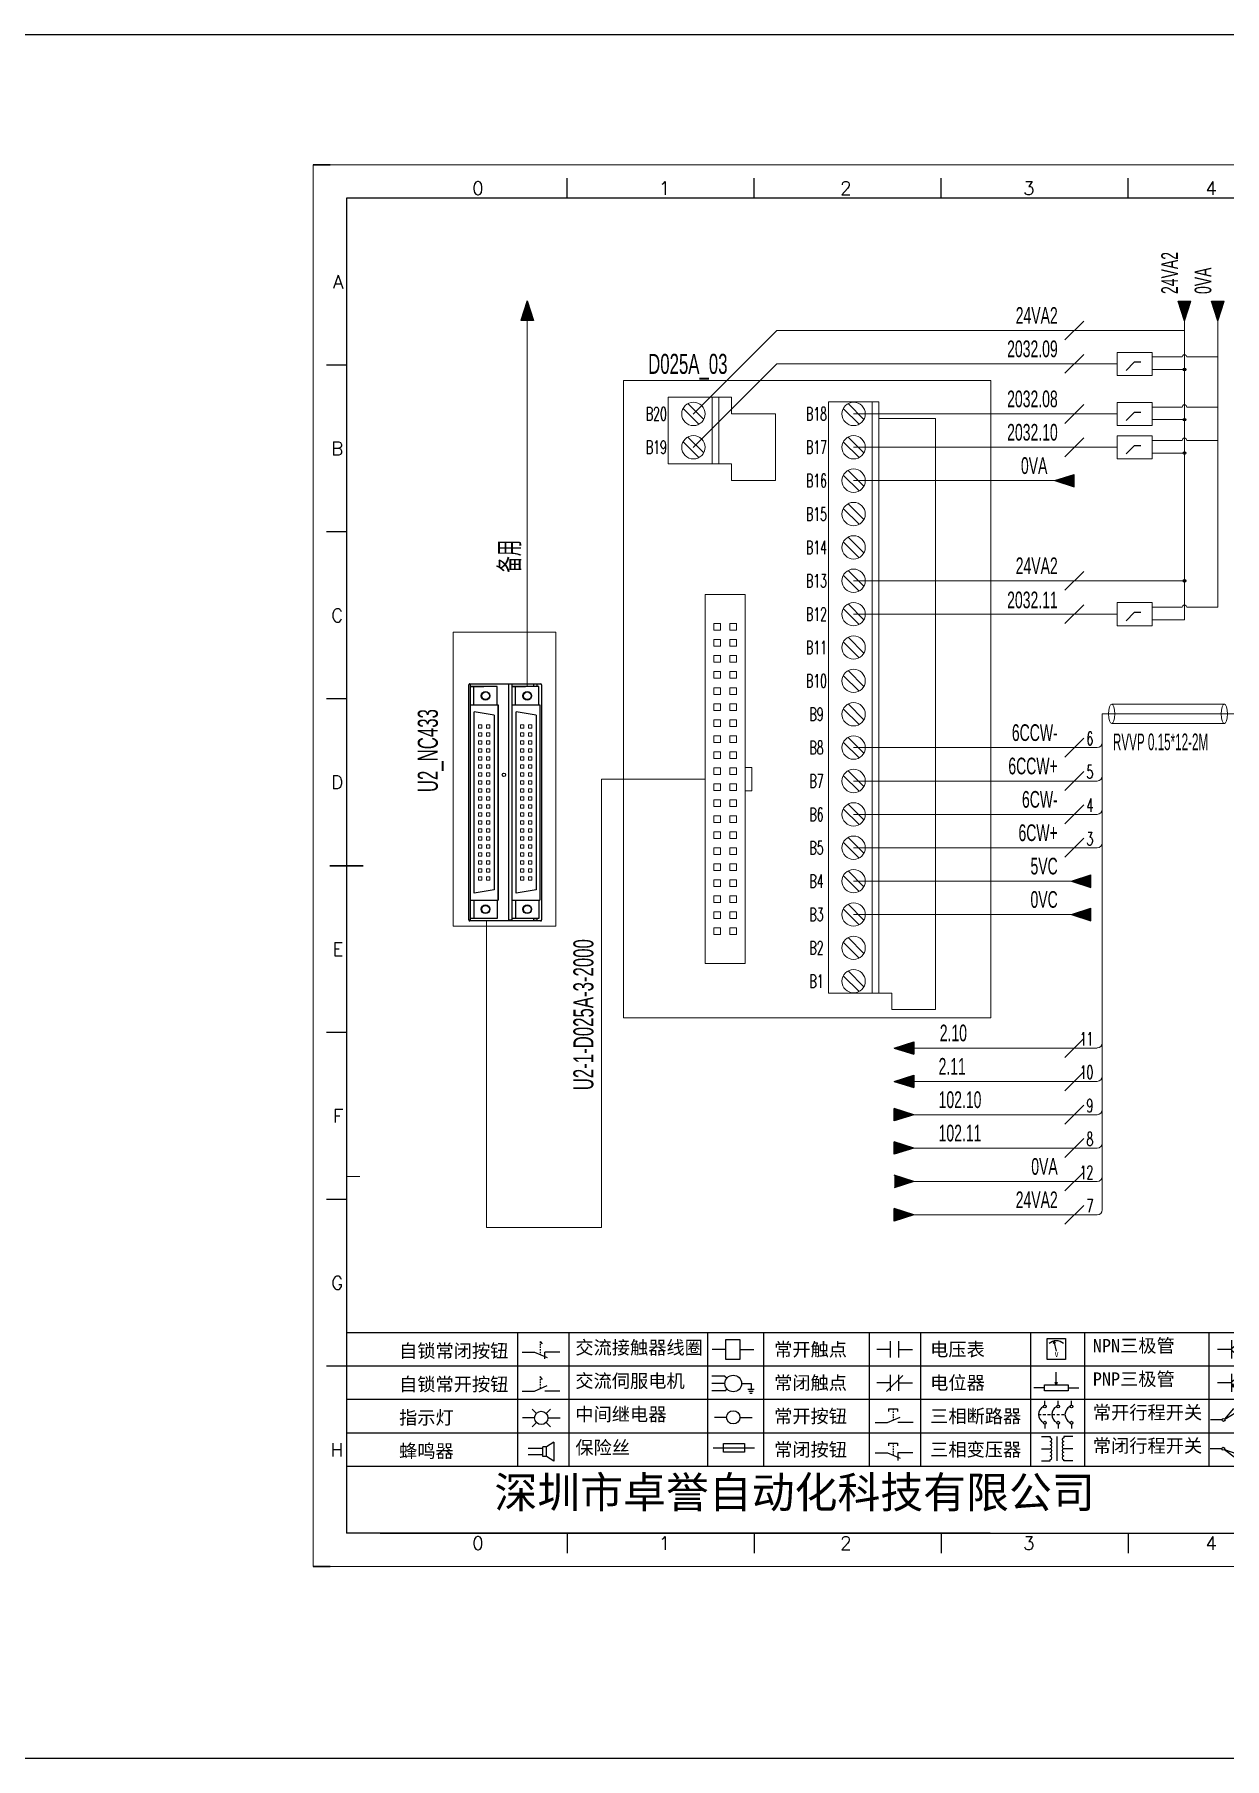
# Model space of a CAD drawing. Header units: millimetres. Extents: x 336 to 12810, y -1577 to 4105.
# Drawn here: x 8316.7 to 8494.9, y -364.3 to -106 of the extents above; entities that cross this region are included whole.
import ezdxf
from ezdxf.enums import TextEntityAlignment as Align

# ---------------------------------------------------------------- set-up
doc = ezdxf.new("R2010")
doc.units = ezdxf.units.MM
doc.linetypes.add('ACAD_ISO02W100', pattern=[15, 12, -3])
for name, color, linetype in [('AE_BOR', 1, 'Continuous'), ('SYMS', 7, 'Continuous'), ('Z_OM_GAIKEI', 7, 'Continuous')]:
    doc.layers.add(name, color=color, linetype=linetype)
doc.layers.add('Dimension', color=3, linetype='Continuous', lineweight=13)
doc.styles.get("Standard").update_dxf_attribs({"font": ''})
doc.styles.add('WD', font='romans.shx', dxfattribs={"width": 0.8, "bigfont": 'gbcbig.shx'})
doc.styles.add('样式 8', font='arial.ttf', dxfattribs={"width": 0.6, "height": 2.5})
doc.styles.add('汉字', font='')
doc.styles.get('Standard').set_extended_font_data('SimSun')
doc.styles.get('汉字').set_extended_font_data('新宋体')

# ---------------------------------------------------------------- blocks, each defined once
blk = doc.blocks.new('*U6')
at = {"linetype": 'ByBlock'}
for p, q in [((-1911.92, -782.07), (-1910.06, -782.07)), ((-1910.06, -782.07), (-1908.18, -782.88)), ((-1909.23, -780.45), (-1909.23, -780.67)), ((-1909.23, -780.45), (-1908.92, -780.84)), ((-1909.23, -780.84), (-1909.23, -781.05)), ((-1909.23, -781.23), (-1909.23, -781.44)), ((-1909.23, -781.61), (-1909.23, -781.83)), ((-1909.23, -782), (-1909.23, -782.21)), ((-1909.23, -782.38), (-1909.23, -782.43)), ((-1908.52, -783.07), (-1908.52, -782.07)), ((-1906.25, -782.07), (-1908.52, -782.07))]:
    blk.add_line(p, q, dxfattribs=at)
blk = doc.blocks.new('*U8')
at = {"linetype": 'ByBlock'}
for p, q in [((-1911.92, -792.89), (-1910.06, -792.89)), ((-1910.06, -792.89), (-1908.18, -792.08)), ((-1908.88, -791.17), (-1909.23, -790.71)), ((-1909.23, -790.71), (-1909.23, -790.92)), ((-1909.23, -791.09), (-1909.23, -791.31)), ((-1909.23, -791.48), (-1909.23, -791.69)), ((-1909.23, -791.86), (-1909.23, -792.08)), ((-1909.23, -792.25), (-1909.23, -792.47)), ((-1906.25, -792.89), (-1908.52, -792.89))]:
    blk.add_line(p, q, dxfattribs=at)
blk = doc.blocks.new('蜂鸣器')
at = {"linetype": 'ByBlock'}
for p, q in [((-1907.17, -795.53), (-1908.25, -796.26)), ((-1907.17, -795.53), (-1907.17, -798.41)), ((-1908.8, -796.48), (-1911.01, -796.48)), ((-1908.8, -797.46), (-1911.01, -797.46)), ((-1908.25, -796.26), (-1908.8, -796.26)), ((-1908.8, -797.68), (-1908.8, -796.26)), ((-1908.25, -797.68), (-1908.8, -797.68)), ((-1908.25, -797.68), (-1908.25, -796.26)), ((-1907.17, -798.41), (-1908.25, -797.68))]:
    blk.add_line(p, q, dxfattribs=at)
blk = doc.blocks.new('指示灯')
at = {"linetype": 'ByBlock'}
for p, q in [((-1854.25, -776.92), (-1856.06, -776.92)), ((-1854.62, -775.59), (-1853.97, -776.23)), ((-1851.9, -775.59), (-1852.54, -776.23)), ((-1852.26, -776.92), (-1850.45, -776.92)), ((-1854.62, -778.25), (-1853.97, -777.61)), ((-1851.9, -778.25), (-1852.54, -777.61))]:
    blk.add_line(p, q, dxfattribs=at)
blk.add_circle((-1853.26, -776.92), 0.992, dxfattribs=at)
blk = doc.blocks.new('交流接触器线圈')
at = {"linetype": 'ByBlock'}
for p, q in [((-1880.82, -781.77), (-1882.87, -781.77)), ((-1878.72, -781.77), (-1876.67, -781.77))]:
    blk.add_line(p, q, dxfattribs=at)
blk.add_lwpolyline([(-1880.82, -780.28), (-1878.72, -780.28), (-1878.72, -783.26), (-1880.82, -783.26)], close=True, dxfattribs=at)
blk = doc.blocks.new('交流伺服电机')
at = {"linetype": 'ByBlock'}
for p, q in [((-1880.97, -785.75), (-1882.94, -785.75)), ((-1880.97, -786.85), (-1882.94, -786.85)), ((-1880.97, -785.75), (-1880.65, -786.03)), ((-1880.97, -787.94), (-1880.65, -787.67)), ((-1878.49, -786.85), (-1877.07, -786.85)), ((-1877.54, -787.72), (-1876.59, -787.72)), ((-1877.07, -786.85), (-1877.07, -787.72)), ((-1880.97, -787.94), (-1882.94, -787.94)), ((-1877.38, -788.01), (-1876.75, -788.01)), ((-1877.23, -788.29), (-1876.9, -788.29))]:
    blk.add_line(p, q, dxfattribs=at)
blk.add_circle((-1879.73, -786.85), 1.24, dxfattribs=at)
blk = doc.blocks.new('中间继电器')
at = {"linetype": 'ByBlock'}
for p, q in [((-1880.72, -791.92), (-1882.54, -791.92)), ((-1878.74, -791.92), (-1876.92, -791.92))]:
    blk.add_line(p, q, dxfattribs=at)
blk.add_circle((-1879.73, -791.92), 0.992, dxfattribs=at)
blk = doc.blocks.new('保险丝')
at = {"linetype": 'ByBlock'}
blk.add_line((-1882.72, -796.49), (-1876.55, -796.49), dxfattribs=at)
blk.add_lwpolyline([(-1881.2, -795.86), (-1878.06, -795.86), (-1878.06, -797.12), (-1881.2, -797.12)], close=True, dxfattribs=at)
blk = doc.blocks.new('常开按钮')
at = {"linetype": 'ByBlock'}
for p, q in [((-1911.92, -787.73), (-1910.06, -787.73)), ((-1910.06, -787.73), (-1908.18, -786.93)), ((-1909.9, -785.68), (-1908.56, -785.68)), ((-1909.9, -785.68), (-1909.9, -786.07)), ((-1909.23, -785.68), (-1909.23, -785.89)), ((-1909.23, -786.06), (-1909.23, -786.28)), ((-1909.23, -786.45), (-1909.23, -786.67)), ((-1909.23, -786.84), (-1909.23, -787.05)), ((-1909.23, -787.22), (-1909.23, -787.38)), ((-1908.56, -785.68), (-1908.56, -786.07)), ((-1906.25, -787.73), (-1908.52, -787.73))]:
    blk.add_line(p, q, dxfattribs=at)
blk = doc.blocks.new('常开触点')
at = {"linetype": 'ByBlock'}
for p, q in [((-1853.82, -781.77), (-1855.88, -781.77)), ((-1853.82, -782.99), (-1853.82, -780.56)), ((-1852.6, -782.99), (-1852.6, -780.56)), ((-1852.6, -781.77), (-1850.55, -781.77))]:
    blk.add_line(p, q, dxfattribs=at)
blk = doc.blocks.new('常闭触点')
at = {"linetype": 'ByBlock'}
for p, q in [((-1853.82, -786.77), (-1855.88, -786.77)), ((-1852.01, -785.66), (-1854.43, -788.1)), ((-1853.82, -787.99), (-1853.82, -785.56)), ((-1852.6, -787.99), (-1852.6, -785.56)), ((-1852.6, -786.77), (-1850.55, -786.77))]:
    blk.add_line(p, q, dxfattribs=at)
blk = doc.blocks.new('常闭按钮')
at = {"linetype": 'ByBlock'}
for p, q in [((-1856.13, -792.28), (-1854.28, -792.28)), ((-1854.28, -792.28), (-1852.4, -793.09)), ((-1854.11, -790.83), (-1852.77, -790.83)), ((-1854.11, -790.83), (-1854.11, -791.22)), ((-1853.44, -790.83), (-1853.44, -791.04)), ((-1853.44, -791.21), (-1853.44, -791.43)), ((-1853.44, -791.6), (-1853.44, -791.82)), ((-1853.44, -791.99), (-1853.44, -792.2)), ((-1853.44, -792.37), (-1853.44, -792.53)), ((-1852.77, -790.83), (-1852.77, -791.22)), ((-1850.47, -792.28), (-1852.73, -792.28)), ((-1852.73, -792.28), (-1852.73, -793.43))]:
    blk.add_line(p, q, dxfattribs=at)
blk = doc.blocks.new('电压表')
at = {"linetype": 'ByBlock'}
for p, q in [((-1814.84, -780.75), (-1814.91, -781.13)), ((-1814.6, -781.05), (-1814.91, -781.13)), ((-1814.84, -780.75), (-1814.46, -782.26)), ((-1814.84, -780.75), (-1814.6, -781.05))]:
    blk.add_line(p, q, dxfattribs=at)
blk.add_lwpolyline([(-1815.84, -780.34), (-1813.07, -780.34), (-1813.07, -783.49), (-1815.84, -783.49)], close=True, dxfattribs=at)
blk.add_arc((-1814.46, -782.26), 1.56, 46.8313, 133.1687, dxfattribs=at)
at = {"linetype": 'ByBlock', "insert": (-1814.7, -782.39), "char_height": 0.75, "width": 0.6768, "attachment_point": 1}
blk.add_mtext('V', dxfattribs=at)
blk = doc.blocks.new('电位器')
at = {"linetype": 'ByBlock'}
for p, q in [((-1816.21, -787.75), (-1817.79, -787.75)), ((-1814.45, -787.3), (-1814.62, -786.96)), ((-1814.62, -786.96), (-1814.27, -786.96)), ((-1814.45, -787.3), (-1814.45, -785.39)), ((-1814.45, -787.3), (-1814.27, -786.96)), ((-1812.68, -787.75), (-1811.1, -787.75))]:
    blk.add_line(p, q, dxfattribs=at)
blk.add_lwpolyline([(-1816.21, -787.3), (-1812.68, -787.3), (-1812.68, -788.2), (-1816.21, -788.2)], close=True, dxfattribs=at)
blk = doc.blocks.new('三相断路器')
at = {"linetype": 'ByBlock'}
for p, q in [((-1816.17, -790.33), (-1816.17, -789.7)), ((-1814.17, -790.33), (-1814.17, -789.7)), ((-1812.18, -790.33), (-1812.18, -789.7)), ((-1817.14, -791.74), (-1816.72, -791.74)), ((-1816.45, -791.74), (-1816.03, -791.74)), ((-1815.76, -791.74), (-1815.34, -791.74)), ((-1815.07, -791.74), (-1814.65, -791.74)), ((-1814.38, -791.74), (-1813.96, -791.74)), ((-1813.69, -791.74), (-1813.27, -791.74)), ((-1816.17, -793.19), (-1816.17, -793.83)), ((-1814.17, -793.19), (-1814.17, -793.83)), ((-1812.18, -793.19), (-1812.18, -793.83))]:
    blk.add_line(p, q, dxfattribs=at)
for centre in [(-1816.17, -790.55), (-1814.17, -790.55), (-1812.18, -790.55), (-1816.17, -792.98), (-1814.17, -792.98), (-1812.18, -792.98)]:
    blk.add_circle(centre, 0.219, dxfattribs=at)
for centre in [(-1815.81, -791.74), (-1813.82, -791.74), (-1811.83, -791.74)]:
    blk.add_arc(centre, 1.32, 115.5791, 244.4209, dxfattribs=at)
blk = doc.blocks.new('三相变压器')
at = {"linetype": 'ByBlock'}
for p, q in [((-1816.69, -795.03), (-1815.37, -795.03)), ((-1815.37, -795.03), (-1815.37, -795.24)), ((-1814.34, -798.7), (-1814.34, -795.04)), ((-1812, -795.03), (-1813.32, -795.03)), ((-1813.32, -795.03), (-1813.32, -795.24)), ((-1816.69, -796.87), (-1815.37, -796.87)), ((-1812, -796.87), (-1813.32, -796.87)), ((-1816.69, -798.71), (-1815.37, -798.71)), ((-1815.37, -798.71), (-1815.37, -798.5)), ((-1813.32, -798.71), (-1813.32, -798.5)), ((-1812, -798.71), (-1813.32, -798.71))]:
    blk.add_line(p, q, dxfattribs=at)
for centre, start, end in [((-1815.37, -795.51), 270, 90), ((-1813.32, -795.51), 90, 270), ((-1815.37, -796.06), 270, 90), ((-1815.37, -796.6), 270, 90), ((-1815.37, -797.14), 270, 90), ((-1815.37, -797.68), 270, 90), ((-1815.37, -798.23), 270, 90), ((-1813.32, -796.06), 90, 270), ((-1813.32, -796.6), 90, 270), ((-1813.32, -797.14), 90, 270), ((-1813.32, -797.68), 90, 270), ((-1813.32, -798.23), 90, 270)]:
    blk.add_arc(centre, 0.271, start, end, dxfattribs=at)
blk = doc.blocks.new('NPN三极管')
at = {"linetype": 'ByBlock'}
for p, q in [((-1784.15, -780.66), (-1784.15, -779.98)), ((-1785.73, -781.97), (-1787.81, -781.97)), ((-1785.73, -780.61), (-1785.73, -783.32)), ((-1785.73, -781.82), (-1784.15, -780.66)), ((-1785.73, -782.11), (-1784.15, -783.27)), ((-1784.41, -782.73), (-1784.74, -783.18)), ((-1784.15, -783.27), (-1784.74, -783.18)), ((-1784.15, -783.27), (-1784.41, -782.73)), ((-1784.15, -783.27), (-1784.15, -783.96))]:
    blk.add_line(p, q, dxfattribs=at)
blk = doc.blocks.new('PNP三极管')
at = {"linetype": 'ByBlock'}
for p, q in [((-1783.32, -785.43), (-1783.32, -784.75)), ((-1784.9, -786.74), (-1786.98, -786.74)), ((-1784.9, -785.38), (-1784.9, -788.09)), ((-1784.9, -786.59), (-1783.32, -785.43)), ((-1784.9, -786.88), (-1783.32, -788.04)), ((-1784.9, -786.88), (-1784.31, -786.97)), ((-1784.9, -786.88), (-1784.64, -787.42)), ((-1784.31, -786.97), (-1784.64, -787.42)), ((-1783.32, -788.04), (-1783.32, -788.73))]:
    blk.add_line(p, q, dxfattribs=at)
blk = doc.blocks.new('常开行程开关')
at = {"linetype": 'ByBlock'}
for p, q in [((-1786.29, -792.3), (-1788.01, -792.3)), ((-1785.89, -792.17), (-1784.52, -790.62)), ((-1785.89, -792.17), (-1783.43, -790.72)), ((-1784.52, -790.62), (-1784.19, -791.17)), ((-1781.48, -792.3), (-1783.21, -792.3))]:
    blk.add_line(p, q, dxfattribs=at)
for centre in [(-1786.07, -792.3), (-1783.42, -792.3)]:
    blk.add_circle(centre, 0.219, dxfattribs=at)
blk = doc.blocks.new('常闭行程开关')
at = {"linetype": 'ByBlock'}
for p, q in [((-1786.34, -796.62), (-1788.07, -796.62)), ((-1785.93, -796.72), (-1783.25, -797.7)), ((-1785.93, -796.72), (-1784.3, -798)), ((-1784.3, -798), (-1784.08, -797.4)), ((-1783.48, -796.84), (-1783.48, -797.85)), ((-1781.54, -796.62), (-1783.26, -796.62))]:
    blk.add_line(p, q, dxfattribs=at)
for centre in [(-1786.12, -796.62), (-1783.48, -796.62)]:
    blk.add_circle(centre, 0.219, dxfattribs=at)
blk = doc.blocks.new('电控横A4')
for p, q in [((292, -5), (5, -5)), ((5, -5), (5, -205)), ((10.03, -205), (289.53, -205)), ((130.8, -205), (190.75, -205))]:
    blk.add_line(p, q)
at = {"lineweight": 9, "ltscale": 0.1}
for p, q in [((5, -151.57), (7, -151.57)), ((101.34, -205), (130.8, -205)), ((129.44, -205), (129.44, -205)), ((129.44, -205), (129.44, -205)), ((129.44, -205), (129.44, -205)), ((129.44, -205), (129.44, -205))]:
    blk.add_line(p, q, dxfattribs=at)
at = {"linetype": 'ByBlock'}
for p, q in [((292, -175), (5, -175)), ((292, -180), (5, -180)), ((292, -185), (5, -185)), ((292, -190), (5, -190)), ((292, -195), (5, -195))]:
    blk.add_line(p, q, dxfattribs=at)
at = {"color": 0, "lineweight": -2}
for p, q in [((30.58, -175), (30.58, -195)), ((38.26, -175), (38.26, -195)), ((59.05, -175), (59.05, -195)), ((67.4, -175), (67.4, -195)), ((83.26, -175), (83.26, -195)), ((90.91, -175), (90.91, -195)), ((107.4, -175), (107.4, -195)), ((115.5, -175), (115.5, -195)), ((134.12, -175), (134.12, -195))]:
    blk.add_line(p, q, dxfattribs=at)
at = {"color": 0, "ltscale": 2}
blk.add_line((101.34, -205), (5, -205), dxfattribs=at)
at = {"layer": 'AE_BOR', "lineweight": 30}
for p, q in [((2.53, 0), (0, 0)), ((0, -210), (2.53, -210))]:
    blk.add_line(p, q, dxfattribs=at)
at = {"layer": 'AE_BOR', "color": 1, "lineweight": 15}
for p, q in [((0, 0), (297, 0)), ((0, -210), (0, 0)), ((297, -210), (0, -210))]:
    blk.add_line(p, q, dxfattribs=at)
at = {"layer": 'AE_BOR'}
for p, q in [((38.03, -5), (38.03, -2)), ((66.03, -5), (66.03, -2)), ((94.03, -5), (94.03, -2)), ((122.03, -5), (122.03, -2)), ((5, -30), (2, -30)), ((5, -55), (2, -55)), ((5, -80), (2, -80)), ((5, -130), (2, -130)), ((5, -155), (2, -155)), ((5, -180), (2, -180)), ((38.03, -205), (38.03, -208)), ((66.03, -205), (66.03, -208)), ((94.03, -205), (94.03, -208)), ((122.03, -205), (122.03, -208))]:
    blk.add_line(p, q, dxfattribs=at)
at = {"layer": 'AE_BOR', "color": 2, "lineweight": 30}
blk.add_line((2.5, -105), (7.5, -105), dxfattribs=at)
at = {"linetype": 'ByBlock'}
for name, p in [('NPN三极管', (1923.2, 604.5)), ('*U6', (1943.19, 604.18)), ('交流接触器线圈', (1942.62, 604.27)), ('常开触点', (1940.27, 604.3)), ('电压表', (1925.71, 604.52)), ('PNP三极管', (1922.37, 604.27)), ('*U8', (1943.19, 609.18)), ('交流伺服电机', (1942.62, 604.27)), ('常闭触点', (1940.27, 604.3)), ('电位器', (1925.71, 604.52)), ('三相断路器', (1925.71, 604.52)), ('指示灯', (1887.41, 589.18)), ('中间继电器', (1942.62, 604.27)), ('常开按钮', (1996.06, 599.3)), ('常开行程开关', (1922.37, 604.27)), ('三相变压器', (1925.71, 604.52)), ('蜂鸣器', (1943.19, 604.18)), ('保险丝', (1942.62, 604.27)), ('常闭按钮', (1940.27, 599.3)), ('常闭行程开关', (1922.37, 604.27))]:
    blk.add_blockref(name, p, dxfattribs=at)
at = {"char_height": 2, "attachment_point": 1, "style": '汉字'}
for s, insert in [('{\\fKaiTi_GB2312|b0|i0|c134|p49;NPN三极管}', (116.73, -175.91)), ('{\\fKaiTi_GB2312|b0|i0|c134|p49;自锁常闭按钮}', (12.86, -176.69)), ('{\\fKaiTi_GB2312|b0|i0|c134|p49;交流接触器线圈}', (39.25, -176.19)), ('{\\fKaiTi_GB2312|b0|i0|c134|p49;常开触点}', (69.01, -176.48)), ('{\\fKaiTi_GB2312|b0|i0|c134|p49;电压表}', (92.37, -176.47)), ('{\\fKaiTi_GB2312|b0|i0|c134|p49;PNP三极管}', (116.73, -180.91)), ('{\\fKaiTi_GB2312|b0|i0|c134|p49;自锁常开按钮}', (12.86, -181.69)), ('{\\fKaiTi_GB2312|b0|i0|c134|p49;交流伺服电机}', (39.25, -181.19)), ('{\\fKaiTi_GB2312|b0|i0|c134|p49;常闭触点}', (69.01, -181.48)), ('{\\fKaiTi_GB2312|b0|i0|c134|p49;电位器}', (92.37, -181.47)), ('{\\fKaiTi_GB2312|b0|i0|c134|p49;中间继电器}', (39.25, -186.19)), ('{\\fKaiTi_GB2312|b0|i0|c134|p49;常开行程开关}', (116.73, -185.91)), ('{\\fKaiTi_GB2312|b0|i0|c134|p49;指示灯}', (12.86, -186.69)), ('{\\fKaiTi_GB2312|b0|i0|c134|p49;常开按钮}', (69.01, -186.48)), ('{\\fKaiTi_GB2312|b0|i0|c134|p49;三相断路器}', (92.37, -186.47)), ('{\\fKaiTi_GB2312|b0|i0|c134|p49;保险丝}', (39.25, -191.19)), ('{\\fKaiTi_GB2312|b0|i0|c134|p49;常闭行程开关}', (116.73, -190.91)), ('{\\fKaiTi_GB2312|b0|i0|c134|p49;蜂鸣器}', (12.86, -191.69)), ('{\\fKaiTi_GB2312|b0|i0|c134|p49;常闭按钮}', (69.01, -191.48)), ('{\\fKaiTi_GB2312|b0|i0|c134|p49;三相变压器}', (92.37, -191.47))]:
    blk.add_mtext(s, dxfattribs=dict(at, insert=insert))
at = {"color": 0, "lineweight": -2, "insert": (27.14, -196.53), "char_height": 4.7064, "width": 96.1138, "attachment_point": 1}
blk.add_mtext('深圳市卓誉自动化科技有限公司', dxfattribs=at)
at = {"layer": 'AE_BOR', "style": 'WD'}
for s, p in [('0', (24.67, -4.5)), ('1', (52.6, -4.5)), ('2', (79.75, -4.5)), ('3', (107.15, -4.5)), ('4', (134.45, -4.5)), ('0', (24.67, -207.5)), ('1', (52.6, -207.5)), ('2', (79.75, -207.5)), ('3', (107.15, -207.5)), ('4', (134.45, -207.5))]:
    blk.add_text(s, height=2, dxfattribs=at).set_placement(p, align=Align.CENTER)
for s, p in [('A', (4.5, -17.5)), ('B', (4.5, -42.5)), ('C', (4.5, -67.5)), ('D', (4.5, -92.5)), ('E', (4.5, -117.5)), ('F', (4.5, -142.5)), ('G', (4.5, -167.5)), ('H', (4.5, -192.5))]:
    blk.add_text(s, height=2, dxfattribs=at).set_placement(p, align=Align.MIDDLE_RIGHT)
blk = doc.blocks.new('WDDOT')
blk.add_hatch(color=256).paths.add_polyline_path([(0.5, 0, 1), (-0.5, 0, 1)])
blk.add_circle((0, 0), 0.5)

msp = doc.modelspace()

# ---------------------------------------------------------------- hatches: boundary and pattern name
for points in [[(8389.517, -148.794), (8390.452, -145.876), (8391.387, -148.794)], [(8487.934, -145.917), (8488.869, -148.836), (8489.804, -145.917)], [(8492.934, -145.917), (8493.869, -148.836), (8494.804, -145.917)], [(8489.066, -156.164, 1), (8488.672, -156.164, 1)], [(8489.066, -163.664, 1), (8488.672, -163.664, 1)], [(8489.066, -168.664, 1), (8488.672, -168.664, 1)], [(8469.432, -172.804), (8472.351, -173.739), (8472.351, -171.869)], [(8489.066, -187.804, 1), (8488.672, -187.804, 1)], [(8471.932, -232.804), (8474.851, -233.739), (8474.851, -231.869)], [(8471.932, -237.804), (8474.851, -238.739), (8474.851, -236.869)], [(8445.401, -257.808), (8448.319, -258.743), (8448.319, -256.873)], [(8445.401, -262.804), (8448.319, -263.739), (8448.319, -261.869)], [(8445.401, -266.865), (8448.319, -267.8), (8445.401, -268.735)], [(8445.401, -273.735), (8445.401, -271.865), (8448.319, -272.8)], [(8448.319, -277.8), (8445.401, -278.735), (8445.401, -276.865)], [(8445.401, -283.735), (8445.401, -281.865), (8448.319, -282.8)]]:
    msp.add_hatch(color=256).paths.add_polyline_path(points)

# ---------------------------------------------------------------- linework, layer by layer
for p, q in [((8390.452, -145.876), (8389.517, -148.794)), ((8390.452, -145.876), (8391.387, -148.794)), ((8488.869, -148.836), (8487.934, -145.917)), ((8487.934, -145.917), (8489.804, -145.917)), ((8488.869, -148.836), (8489.804, -145.917)), ((8493.869, -148.836), (8492.934, -145.917)), ((8492.934, -145.917), (8494.804, -145.917)), ((8493.869, -148.836), (8494.804, -145.917)), ((8391.387, -148.794), (8389.517, -148.794)), ((8469.432, -172.804), (8472.351, -171.869)), ((8469.432, -172.804), (8472.351, -173.739)), ((8472.351, -173.739), (8472.351, -171.869)), ((8471.932, -232.804), (8474.851, -231.869)), ((8474.851, -233.739), (8474.851, -231.869)), ((8471.932, -232.804), (8474.851, -233.739)), ((8471.932, -237.804), (8474.851, -236.869)), ((8474.851, -238.739), (8474.851, -236.869)), ((8471.932, -237.804), (8474.851, -238.739)), ((8445.401, -257.808), (8448.319, -256.873)), ((8445.401, -257.808), (8448.319, -258.743)), ((8448.319, -256.873), (8448.319, -258.743)), ((8445.401, -262.804), (8448.319, -261.869)), ((8445.401, -262.804), (8448.319, -263.739)), ((8448.319, -261.869), (8448.319, -263.739)), ((8445.401, -268.735), (8445.401, -266.865)), ((8448.319, -267.8), (8445.401, -266.865)), ((8448.319, -267.8), (8445.401, -268.735)), ((8445.401, -273.735), (8445.401, -271.865)), ((8448.319, -272.8), (8445.401, -271.865)), ((8448.319, -272.8), (8445.401, -273.735)), ((8448.319, -277.8), (8445.401, -276.865)), ((8448.319, -277.8), (8445.401, -278.735)), ((8445.401, -283.735), (8445.401, -281.865)), ((8448.319, -282.8), (8445.401, -281.865)), ((8448.319, -282.8), (8445.401, -283.735))]:
    msp.add_line(p, q)
at = {"color": 3, "lineweight": 0}
for p, q in [((8390.452, -203.66), (8390.452, -148.794)), ((8439.325, -192.808), (8478.786, -192.808)), ((8533.935, -207.745), (8476.565, -207.745)), ((8439.325, -212.804), (8475.815, -212.804)), ((8401.564, -217.521), (8401.564, -284.701)), ((8417.077, -217.521), (8401.564, -217.521)), ((8439.325, -217.804), (8475.815, -217.804)), ((8439.325, -222.804), (8475.815, -222.804)), ((8439.325, -227.804), (8475.815, -227.804)), ((8384.353, -284.701), (8384.353, -238.779)), ((8384.363, -284.701), (8401.564, -284.701))]:
    msp.add_line(p, q, dxfattribs=at)
at = {"lineweight": 0}
for p, q in [((8488.869, -193.668), (8488.869, -148.836)), ((8493.869, -191.774), (8493.869, -148.836)), ((8415.305, -162.841), (8427.842, -150.304)), ((8427.842, -150.304), (8488.869, -150.304)), ((8484.043, -154.27), (8488.524, -154.27)), ((8489.196, -154.27), (8493.869, -154.27)), ((8415.305, -167.841), (8427.842, -155.304)), ((8427.842, -155.304), (8478.786, -155.304)), ((8484.043, -156.164), (8488.869, -156.164)), ((8411.56, -170.304), (8411.56, -160.304)), ((8421.055, -160.304), (8411.56, -160.304)), ((8418.124, -170.304), (8418.124, -160.304)), ((8419.124, -170.304), (8419.124, -160.304)), ((8421.055, -162.804), (8421.055, -160.304)), ((8435.543, -249.591), (8435.543, -161.017)), ((8443.107, -161.017), (8435.543, -161.017)), ((8442.107, -249.591), (8442.107, -161.017)), ((8443.107, -249.591), (8443.107, -161.017)), ((8484.043, -161.77), (8488.524, -161.77)), ((8489.196, -161.77), (8493.869, -161.77)), ((8427.619, -162.804), (8421.055, -162.804)), ((8427.619, -162.804), (8427.619, -172.804)), ((8439.325, -162.804), (8478.786, -162.804)), ((8451.601, -163.471), (8443.107, -163.471)), ((8451.601, -163.471), (8451.601, -252.045)), ((8484.043, -163.664), (8488.869, -163.664)), ((8439.325, -167.804), (8478.786, -167.804)), ((8484.043, -166.77), (8488.524, -166.77)), ((8489.196, -166.77), (8493.869, -166.77)), ((8421.055, -170.304), (8411.56, -170.304)), ((8421.055, -172.804), (8421.055, -170.304)), ((8484.043, -168.664), (8488.869, -168.664)), ((8427.619, -172.804), (8421.055, -172.804)), ((8439.325, -172.804), (8469.432, -172.804)), ((8439.325, -187.804), (8488.869, -187.804)), ((8484.043, -191.774), (8488.524, -191.774)), ((8484.043, -193.668), (8488.869, -193.668)), ((8489.196, -191.774), (8493.869, -191.774)), ((8477.994, -206.281), (8494.837, -206.279)), ((8476.565, -207.745), (8476.565, -282.05)), ((8477.973, -209.21), (8494.837, -209.21)), ((8439.325, -232.804), (8471.932, -232.804)), ((8439.325, -237.804), (8471.932, -237.804)), ((8445.037, -249.591), (8435.543, -249.591)), ((8445.037, -252.045), (8445.037, -249.591)), ((8451.601, -252.045), (8445.037, -252.045)), ((8448.319, -257.808), (8475.815, -257.808)), ((8448.319, -262.804), (8475.815, -262.804)), ((8448.319, -267.8), (8475.815, -267.8)), ((8448.319, -272.8), (8475.815, -272.8)), ((8448.319, -277.8), (8475.815, -277.8)), ((8448.319, -282.8), (8475.815, -282.8))]:
    msp.add_line(p, q, dxfattribs=at)
at = {"linetype": 'ACAD_ISO02W100'}
for p, q in [((8481.308, -155.069), (8480.117, -156.298)), ((8482.316, -155.072), (8481.308, -155.069)), ((8481.308, -162.569), (8480.117, -163.798)), ((8482.316, -162.572), (8481.308, -162.569)), ((8481.308, -167.569), (8480.117, -168.798)), ((8482.316, -167.572), (8481.308, -167.569)), ((8481.308, -192.573), (8480.117, -193.802)), ((8482.316, -192.576), (8481.308, -192.573))]:
    msp.add_line(p, q, dxfattribs=at)
at = {"color": 1}
msp.add_lwpolyline([(7972.846, -105.955), (8660.526, -105.955), (8660.526, -364.261), (7972.846, -364.261)], close=True, dxfattribs=at)
at = {"lineweight": 0}
for points in [[(8478.786, -157.03), (8478.786, -153.578), (8484.043, -153.578), (8484.043, -157.03)], [(8404.889, -253.294), (8404.889, -157.804), (8459.889, -157.804), (8459.889, -253.294)], [(8404.889, -253.294), (8404.889, -157.804), (8459.889, -157.804), (8459.889, -253.294)], [(8478.786, -164.53), (8478.786, -161.078), (8484.043, -161.078), (8484.043, -164.53)], [(8478.786, -169.53), (8478.786, -166.078), (8484.043, -166.078), (8484.043, -169.53)], [(8417.077, -245.171), (8417.077, -189.871), (8423.077, -189.871), (8423.077, -245.171)], [(8478.786, -194.534), (8478.786, -191.082), (8484.043, -191.082), (8484.043, -194.534)], [(8394.718, -239.529), (8379.368, -239.529), (8379.368, -195.513), (8394.718, -195.513)], [(8419.377, -195.221), (8418.377, -195.221), (8418.377, -194.221), (8419.377, -194.221)], [(8421.777, -195.221), (8420.777, -195.221), (8420.777, -194.221), (8421.777, -194.221)], [(8419.377, -197.621), (8418.377, -197.621), (8418.377, -196.621), (8419.377, -196.621)], [(8421.777, -197.621), (8420.777, -197.621), (8420.777, -196.621), (8421.777, -196.621)], [(8419.377, -200.021), (8418.377, -200.021), (8418.377, -199.021), (8419.377, -199.021)], [(8419.377, -202.421), (8418.377, -202.421), (8418.377, -201.421), (8419.377, -201.421)], [(8421.777, -200.021), (8420.777, -200.021), (8420.777, -199.021), (8421.777, -199.021)], [(8421.777, -202.421), (8420.777, -202.421), (8420.777, -201.421), (8421.777, -201.421)], [(8419.377, -204.821), (8418.377, -204.821), (8418.377, -203.821), (8419.377, -203.821)], [(8421.777, -204.821), (8420.777, -204.821), (8420.777, -203.821), (8421.777, -203.821)], [(8419.377, -207.221), (8418.377, -207.221), (8418.377, -206.221), (8419.377, -206.221)], [(8421.777, -207.221), (8420.777, -207.221), (8420.777, -206.221), (8421.777, -206.221)], [(8419.377, -209.621), (8418.377, -209.621), (8418.377, -208.621), (8419.377, -208.621)], [(8421.777, -209.621), (8420.777, -209.621), (8420.777, -208.621), (8421.777, -208.621)], [(8383.181, -209.38), (8383.681, -209.38), (8383.681, -209.88), (8383.181, -209.88)], [(8383.181, -210.58), (8383.681, -210.58), (8383.681, -211.08), (8383.181, -211.08)], [(8383.181, -211.78), (8383.681, -211.78), (8383.681, -212.28), (8383.181, -212.28)], [(8384.381, -209.38), (8384.881, -209.38), (8384.881, -209.88), (8384.381, -209.88)], [(8384.381, -210.58), (8384.881, -210.58), (8384.881, -211.08), (8384.381, -211.08)], [(8384.381, -211.78), (8384.881, -211.78), (8384.881, -212.28), (8384.381, -212.28)], [(8389.431, -209.38), (8389.931, -209.38), (8389.931, -209.88), (8389.431, -209.88)], [(8389.431, -210.58), (8389.931, -210.58), (8389.931, -211.08), (8389.431, -211.08)], [(8389.431, -211.78), (8389.931, -211.78), (8389.931, -212.28), (8389.431, -212.28)], [(8390.631, -209.38), (8391.131, -209.38), (8391.131, -209.88), (8390.631, -209.88)], [(8390.631, -210.58), (8391.131, -210.58), (8391.131, -211.08), (8390.631, -211.08)], [(8390.631, -211.78), (8391.131, -211.78), (8391.131, -212.28), (8390.631, -212.28)], [(8419.377, -212.021), (8418.377, -212.021), (8418.377, -211.021), (8419.377, -211.021)], [(8421.777, -212.021), (8420.777, -212.021), (8420.777, -211.021), (8421.777, -211.021)], [(8383.181, -212.98), (8383.681, -212.98), (8383.681, -213.48), (8383.181, -213.48)], [(8383.181, -214.18), (8383.681, -214.18), (8383.681, -214.68), (8383.181, -214.68)], [(8384.381, -212.98), (8384.881, -212.98), (8384.881, -213.48), (8384.381, -213.48)], [(8384.381, -214.18), (8384.881, -214.18), (8384.881, -214.68), (8384.381, -214.68)], [(8389.431, -212.98), (8389.931, -212.98), (8389.931, -213.48), (8389.431, -213.48)], [(8389.431, -214.18), (8389.931, -214.18), (8389.931, -214.68), (8389.431, -214.68)], [(8390.631, -212.98), (8391.131, -212.98), (8391.131, -213.48), (8390.631, -213.48)], [(8390.631, -214.18), (8391.131, -214.18), (8391.131, -214.68), (8390.631, -214.68)], [(8419.377, -214.421), (8418.377, -214.421), (8418.377, -213.421), (8419.377, -213.421)], [(8421.777, -214.421), (8420.777, -214.421), (8420.777, -213.421), (8421.777, -213.421)], [(8383.181, -215.38), (8383.681, -215.38), (8383.681, -215.88), (8383.181, -215.88)], [(8383.181, -216.58), (8383.681, -216.58), (8383.681, -217.08), (8383.181, -217.08)], [(8384.381, -215.38), (8384.881, -215.38), (8384.881, -215.88), (8384.381, -215.88)], [(8384.381, -216.58), (8384.881, -216.58), (8384.881, -217.08), (8384.381, -217.08)], [(8389.431, -215.38), (8389.931, -215.38), (8389.931, -215.88), (8389.431, -215.88)], [(8389.431, -216.58), (8389.931, -216.58), (8389.931, -217.08), (8389.431, -217.08)], [(8390.631, -215.38), (8391.131, -215.38), (8391.131, -215.88), (8390.631, -215.88)], [(8390.631, -216.58), (8391.131, -216.58), (8391.131, -217.08), (8390.631, -217.08)], [(8419.377, -216.821), (8418.377, -216.821), (8418.377, -215.821), (8419.377, -215.821)], [(8421.777, -216.821), (8420.777, -216.821), (8420.777, -215.821), (8421.777, -215.821)], [(8424.077, -219.271), (8423.077, -219.271), (8423.077, -215.771), (8424.077, -215.771)], [(8383.181, -217.78), (8383.681, -217.78), (8383.681, -218.28), (8383.181, -218.28)], [(8383.181, -218.98), (8383.681, -218.98), (8383.681, -219.48), (8383.181, -219.48)], [(8384.381, -217.78), (8384.881, -217.78), (8384.881, -218.28), (8384.381, -218.28)], [(8384.381, -218.98), (8384.881, -218.98), (8384.881, -219.48), (8384.381, -219.48)], [(8389.431, -217.78), (8389.931, -217.78), (8389.931, -218.28), (8389.431, -218.28)], [(8389.431, -218.98), (8389.931, -218.98), (8389.931, -219.48), (8389.431, -219.48)], [(8390.631, -217.78), (8391.131, -217.78), (8391.131, -218.28), (8390.631, -218.28)], [(8390.631, -218.98), (8391.131, -218.98), (8391.131, -219.48), (8390.631, -219.48)], [(8419.377, -219.221), (8418.377, -219.221), (8418.377, -218.221), (8419.377, -218.221)], [(8421.777, -219.221), (8420.777, -219.221), (8420.777, -218.221), (8421.777, -218.221)], [(8383.181, -220.18), (8383.681, -220.18), (8383.681, -220.68), (8383.181, -220.68)], [(8383.181, -221.38), (8383.681, -221.38), (8383.681, -221.88), (8383.181, -221.88)], [(8384.381, -220.18), (8384.881, -220.18), (8384.881, -220.68), (8384.381, -220.68)], [(8384.381, -221.38), (8384.881, -221.38), (8384.881, -221.88), (8384.381, -221.88)], [(8389.431, -220.18), (8389.931, -220.18), (8389.931, -220.68), (8389.431, -220.68)], [(8389.431, -221.38), (8389.931, -221.38), (8389.931, -221.88), (8389.431, -221.88)], [(8390.631, -220.18), (8391.131, -220.18), (8391.131, -220.68), (8390.631, -220.68)], [(8390.631, -221.38), (8391.131, -221.38), (8391.131, -221.88), (8390.631, -221.88)], [(8419.377, -221.621), (8418.377, -221.621), (8418.377, -220.621), (8419.377, -220.621)], [(8421.777, -221.621), (8420.777, -221.621), (8420.777, -220.621), (8421.777, -220.621)], [(8383.181, -222.58), (8383.681, -222.58), (8383.681, -223.08), (8383.181, -223.08)], [(8383.181, -223.78), (8383.681, -223.78), (8383.681, -224.28), (8383.181, -224.28)], [(8384.381, -222.58), (8384.881, -222.58), (8384.881, -223.08), (8384.381, -223.08)], [(8384.381, -223.78), (8384.881, -223.78), (8384.881, -224.28), (8384.381, -224.28)], [(8389.431, -222.58), (8389.931, -222.58), (8389.931, -223.08), (8389.431, -223.08)], [(8389.431, -223.78), (8389.931, -223.78), (8389.931, -224.28), (8389.431, -224.28)], [(8390.631, -222.58), (8391.131, -222.58), (8391.131, -223.08), (8390.631, -223.08)], [(8390.631, -223.78), (8391.131, -223.78), (8391.131, -224.28), (8390.631, -224.28)], [(8419.377, -224.021), (8418.377, -224.021), (8418.377, -223.021), (8419.377, -223.021)], [(8421.777, -224.021), (8420.777, -224.021), (8420.777, -223.021), (8421.777, -223.021)], [(8383.181, -224.98), (8383.681, -224.98), (8383.681, -225.48), (8383.181, -225.48)], [(8383.181, -226.18), (8383.681, -226.18), (8383.681, -226.68), (8383.181, -226.68)], [(8384.381, -224.98), (8384.881, -224.98), (8384.881, -225.48), (8384.381, -225.48)], [(8384.381, -226.18), (8384.881, -226.18), (8384.881, -226.68), (8384.381, -226.68)], [(8389.431, -224.98), (8389.931, -224.98), (8389.931, -225.48), (8389.431, -225.48)], [(8389.431, -226.18), (8389.931, -226.18), (8389.931, -226.68), (8389.431, -226.68)], [(8390.631, -224.98), (8391.131, -224.98), (8391.131, -225.48), (8390.631, -225.48)], [(8390.631, -226.18), (8391.131, -226.18), (8391.131, -226.68), (8390.631, -226.68)], [(8419.377, -226.421), (8418.377, -226.421), (8418.377, -225.421), (8419.377, -225.421)], [(8421.777, -226.421), (8420.777, -226.421), (8420.777, -225.421), (8421.777, -225.421)], [(8383.181, -227.38), (8383.681, -227.38), (8383.681, -227.88), (8383.181, -227.88)], [(8383.181, -228.58), (8383.681, -228.58), (8383.681, -229.08), (8383.181, -229.08)], [(8383.181, -229.78), (8383.681, -229.78), (8383.681, -230.28), (8383.181, -230.28)], [(8384.381, -227.38), (8384.881, -227.38), (8384.881, -227.88), (8384.381, -227.88)], [(8384.381, -228.58), (8384.881, -228.58), (8384.881, -229.08), (8384.381, -229.08)], [(8384.381, -229.78), (8384.881, -229.78), (8384.881, -230.28), (8384.381, -230.28)], [(8389.431, -227.38), (8389.931, -227.38), (8389.931, -227.88), (8389.431, -227.88)], [(8389.431, -228.58), (8389.931, -228.58), (8389.931, -229.08), (8389.431, -229.08)], [(8389.431, -229.78), (8389.931, -229.78), (8389.931, -230.28), (8389.431, -230.28)], [(8390.631, -227.38), (8391.131, -227.38), (8391.131, -227.88), (8390.631, -227.88)], [(8390.631, -228.58), (8391.131, -228.58), (8391.131, -229.08), (8390.631, -229.08)], [(8390.631, -229.78), (8391.131, -229.78), (8391.131, -230.28), (8390.631, -230.28)], [(8419.377, -228.821), (8418.377, -228.821), (8418.377, -227.821), (8419.377, -227.821)], [(8421.777, -228.821), (8420.777, -228.821), (8420.777, -227.821), (8421.777, -227.821)], [(8383.181, -230.98), (8383.681, -230.98), (8383.681, -231.48), (8383.181, -231.48)], [(8383.181, -232.18), (8383.681, -232.18), (8383.681, -232.68), (8383.181, -232.68)], [(8384.381, -230.98), (8384.881, -230.98), (8384.881, -231.48), (8384.381, -231.48)], [(8384.381, -232.18), (8384.881, -232.18), (8384.881, -232.68), (8384.381, -232.68)], [(8389.431, -230.98), (8389.931, -230.98), (8389.931, -231.48), (8389.431, -231.48)], [(8389.431, -232.18), (8389.931, -232.18), (8389.931, -232.68), (8389.431, -232.68)], [(8390.631, -230.98), (8391.131, -230.98), (8391.131, -231.48), (8390.631, -231.48)], [(8390.631, -232.18), (8391.131, -232.18), (8391.131, -232.68), (8390.631, -232.68)], [(8419.377, -231.221), (8418.377, -231.221), (8418.377, -230.221), (8419.377, -230.221)], [(8421.777, -231.221), (8420.777, -231.221), (8420.777, -230.221), (8421.777, -230.221)], [(8419.377, -233.621), (8418.377, -233.621), (8418.377, -232.621), (8419.377, -232.621)], [(8419.377, -236.021), (8418.377, -236.021), (8418.377, -235.021), (8419.377, -235.021)], [(8421.777, -233.621), (8420.777, -233.621), (8420.777, -232.621), (8421.777, -232.621)], [(8421.777, -236.021), (8420.777, -236.021), (8420.777, -235.021), (8421.777, -235.021)], [(8419.377, -238.421), (8418.377, -238.421), (8418.377, -237.421), (8419.377, -237.421)], [(8421.777, -238.421), (8420.777, -238.421), (8420.777, -237.421), (8421.777, -237.421)], [(8419.377, -240.821), (8418.377, -240.821), (8418.377, -239.821), (8419.377, -239.821)], [(8421.777, -240.821), (8420.777, -240.821), (8420.777, -239.821), (8421.777, -239.821)]]:
    msp.add_lwpolyline(points, close=True, dxfattribs=at)
for points in [[(8413.803, -161.972), (8416.175, -164.343)], [(8416.882, -163.636), (8414.51, -161.265)], [(8437.785, -161.972), (8440.157, -164.343)], [(8440.864, -163.636), (8438.492, -161.265)], [(8413.803, -166.972), (8416.175, -169.343)], [(8416.882, -168.636), (8414.51, -166.265)], [(8437.785, -166.972), (8440.157, -169.343)], [(8440.864, -168.636), (8438.492, -166.265)], [(8437.785, -171.972), (8440.157, -174.343)], [(8440.864, -173.636), (8438.492, -171.265)], [(8437.785, -176.972), (8440.157, -179.343)], [(8440.864, -178.636), (8438.492, -176.265)], [(8437.785, -181.972), (8440.157, -184.343)], [(8440.864, -183.636), (8438.492, -181.265)], [(8437.785, -186.972), (8440.157, -189.343)], [(8440.864, -188.636), (8438.492, -186.265)], [(8437.785, -191.972), (8440.157, -194.343)], [(8440.864, -193.636), (8438.492, -191.265)], [(8440.864, -198.636), (8438.492, -196.265)], [(8437.785, -196.972), (8440.157, -199.343)], [(8440.864, -203.636), (8438.492, -201.265)], [(8437.785, -201.972), (8440.157, -204.343)], [(8440.864, -208.636), (8438.492, -206.265)], [(8437.785, -206.972), (8440.157, -209.343)], [(8440.864, -213.636), (8438.492, -211.265)], [(8437.785, -211.972), (8440.157, -214.343)], [(8437.785, -216.972), (8440.157, -219.343)], [(8440.864, -218.636), (8438.492, -216.265)], [(8437.785, -221.972), (8440.157, -224.343)], [(8440.864, -223.636), (8438.492, -221.265)], [(8437.785, -226.972), (8440.157, -229.343)], [(8440.864, -228.636), (8438.492, -226.265)], [(8437.785, -231.972), (8440.157, -234.343)], [(8440.864, -233.636), (8438.492, -231.265)], [(8437.785, -236.972), (8440.157, -239.343)], [(8440.864, -238.636), (8438.492, -236.265)], [(8437.785, -241.972), (8440.157, -244.343)], [(8440.864, -243.636), (8438.492, -241.265)], [(8437.785, -246.972), (8440.157, -249.343)], [(8440.864, -248.636), (8438.492, -246.265)]]:
    msp.add_lwpolyline(points, dxfattribs=at)
for centre in [(8488.869, -156.164), (8488.869, -163.664), (8488.869, -168.664), (8488.869, -187.804)]:
    msp.add_circle(centre, 0.197)
for centre in [(8415.342, -162.804), (8439.325, -162.804), (8415.342, -167.804), (8439.325, -167.804), (8439.325, -172.804), (8439.325, -177.804), (8439.325, -182.804), (8439.325, -187.804), (8439.325, -192.804), (8439.325, -197.804), (8439.325, -202.804), (8439.325, -207.804), (8439.325, -212.804), (8439.325, -217.804), (8439.325, -222.804), (8439.325, -227.804), (8439.325, -232.804), (8439.325, -237.804), (8439.325, -242.804), (8439.325, -247.804)]:
    msp.add_circle(centre, 1.75, dxfattribs=at)
for centre, radius, start, end in [((8488.86, -154.27), 0.336, 0, 180), ((8488.86, -161.77), 0.336, 0, 180), ((8488.86, -166.77), 0.336, 0, 180), ((8488.86, -191.774), 0.336, 0, 180), ((8475.815, -257.054), 0.75, 270, 0), ((8475.815, -262.054), 0.75, 270, 0), ((8475.815, -267.05), 0.75, 270, 0), ((8475.815, -272.05), 0.75, 270, 0), ((8475.815, -277.05), 0.75, 270, 0), ((8475.815, -282.05), 0.75, 270, 0)]:
    msp.add_arc(centre, radius, start, end, dxfattribs=at)
at = {"color": 3, "lineweight": 0}
for centre in [(8475.815, -212.054), (8475.815, -217.054), (8475.815, -222.054), (8475.815, -227.054)]:
    msp.add_arc(centre, 0.75, 270, 0, dxfattribs=at)
at = {"lineweight": 0}
msp.add_ellipse((8477.973, -207.745), major_axis=(0, 1.465), ratio=0.3169375, dxfattribs=at)
at = {"lineweight": 0, "extrusion": (0, 0, -1)}
msp.add_ellipse((8494.837, -207.745), major_axis=(0, 1.465), ratio=0.3169375, dxfattribs=at)
at = {"layer": 'Dimension', "lineweight": 0}
for p, q in [((8470.957, -151.718), (8473.786, -148.89)), ((8470.957, -156.718), (8473.786, -153.89)), ((8470.957, -164.218), (8473.786, -161.39)), ((8470.957, -169.218), (8473.786, -166.39)), ((8470.957, -189.218), (8473.786, -186.39)), ((8470.957, -194.222), (8473.786, -191.394)), ((8470.957, -214.218), (8473.786, -211.39)), ((8470.957, -219.218), (8473.786, -216.39)), ((8470.957, -224.218), (8473.786, -221.39)), ((8470.957, -229.218), (8473.786, -226.39)), ((8470.957, -259.218), (8473.786, -256.39)), ((8470.957, -264.218), (8473.786, -261.39)), ((8470.957, -269.214), (8473.786, -266.386)), ((8470.957, -274.214), (8473.786, -271.386)), ((8470.957, -279.214), (8473.786, -276.386)), ((8470.957, -284.214), (8473.786, -281.386))]:
    msp.add_line(p, q, dxfattribs=at)
at = {"layer": 'Z_OM_GAIKEI'}
for p, q in [((8381.718, -238.629), (8381.718, -203.379)), ((8381.868, -203.229), (8392.468, -203.229)), ((8381.968, -238.629), (8381.968, -203.229)), ((8381.968, -238.4), (8381.968, -203.66)), ((8381.968, -203.66), (8383.968, -203.66)), ((8385.968, -203.66), (8381.968, -203.66)), ((8382.468, -206.41), (8382.468, -203.66)), ((8385.968, -206.41), (8385.968, -203.66)), ((8387.718, -238.629), (8387.718, -203.229)), ((8388.218, -238.629), (8388.218, -203.229)), ((8388.218, -238.4), (8388.218, -203.66)), ((8388.218, -203.66), (8390.218, -203.66)), ((8392.218, -203.66), (8388.218, -203.66)), ((8388.718, -206.41), (8388.718, -203.66)), ((8391.468, -203.66), (8391.468, -203.229)), ((8391.968, -203.66), (8391.968, -203.229)), ((8392.218, -206.41), (8392.218, -203.66)), ((8392.618, -203.379), (8392.618, -238.629)), ((8381.968, -206.41), (8386.093, -206.41)), ((8381.968, -206.41), (8386.093, -206.41)), ((8386.093, -235.65), (8386.093, -206.41)), ((8386.093, -206.41), (8386.093, -235.65)), ((8388.218, -206.41), (8392.343, -206.41)), ((8388.218, -206.41), (8392.343, -206.41)), ((8392.343, -206.41), (8392.343, -235.65)), ((8382.531, -234.61), (8382.531, -207.45)), ((8385.531, -207.95), (8382.531, -207.45)), ((8385.531, -207.95), (8385.531, -234.11)), ((8388.781, -234.61), (8388.781, -207.45)), ((8391.781, -207.95), (8388.781, -207.45)), ((8391.781, -207.95), (8391.781, -234.11)), ((8385.531, -234.11), (8382.531, -234.61)), ((8391.781, -234.11), (8388.781, -234.61)), ((8381.968, -235.65), (8386.093, -235.65)), ((8382.468, -235.65), (8382.468, -238.4)), ((8385.968, -235.65), (8385.968, -238.4)), ((8388.218, -235.65), (8392.343, -235.65)), ((8388.718, -235.65), (8388.718, -238.4)), ((8392.218, -235.65), (8392.218, -238.4)), ((8381.718, -238.629), (8381.968, -238.629)), ((8392.468, -238.779), (8381.868, -238.779)), ((8385.968, -238.4), (8381.968, -238.4)), ((8387.718, -238.629), (8388.218, -238.629)), ((8392.218, -238.4), (8388.218, -238.4)), ((8391.468, -238.679), (8391.468, -238.4)), ((8391.468, -238.679), (8391.968, -238.679)), ((8391.968, -238.679), (8391.968, -238.4))]:
    msp.add_line(p, q, dxfattribs=at)
for centre, radius in [((8384.218, -205.035), 0.65), ((8384.218, -205.035), 0.575), ((8390.468, -205.035), 0.65), ((8390.468, -205.035), 0.575), ((8386.968, -216.879), 0.25), ((8384.218, -237.025), 0.65), ((8384.218, -237.025), 0.575), ((8390.468, -237.025), 0.65), ((8390.468, -237.025), 0.575)]:
    msp.add_circle(centre, radius, dxfattribs=at)
for centre, start, end in [((8381.868, -203.379), 90, 180.00001), ((8392.468, -203.379), 0, 90), ((8381.868, -238.629), 180.00001, 270), ((8392.468, -238.629), 270, 0)]:
    msp.add_arc(centre, 0.15, start, end, dxfattribs=at)

# ---------------------------------------------------------------- block references
msp.add_blockref('电控横A4', (8358.414, -125.494))
at = {"layer": 'SYMS', "lineweight": -3, "xscale": 0.25, "yscale": 0.25, "zscale": 0.25, "rotation": 90}
for p in [(8488.869, -156.164), (8488.869, -163.664), (8488.869, -168.664), (8488.869, -187.804)]:
    msp.add_blockref('WDDOT', p, dxfattribs=at)
at = {"layer": 'SYMS', "color": 0, "lineweight": -3, "xscale": 0.25, "yscale": 0.25, "zscale": 0.25, "rotation": 90}
for p in [(8488.869, -156.164), (8488.869, -163.664), (8488.869, -168.664), (8488.869, -187.804)]:
    msp.add_blockref('WDDOT', p, dxfattribs=at)

# ---------------------------------------------------------------- texts
at = {"lineweight": 0, "style": 'WD', "width": 0.6}
for s, p in [('B20', (8409.792, -162.804)), ('B18', (8433.774, -162.804)), ('B19', (8409.792, -167.804)), ('B17', (8433.774, -167.804)), ('B16', (8433.774, -172.804)), ('B15', (8433.774, -177.804)), ('B14', (8433.774, -182.804)), ('B13', (8433.774, -187.804)), ('B12', (8433.774, -192.804)), ('B11', (8433.774, -197.804)), ('B10', (8433.774, -202.804)), ('B9', (8433.774, -207.804)), ('B8', (8433.774, -212.804)), ('B7', (8433.774, -217.804)), ('B6', (8433.774, -222.804)), ('B5', (8433.774, -227.804)), ('B4', (8433.774, -232.804)), ('B3', (8433.774, -237.804)), ('B2', (8433.774, -242.804)), ('B1', (8433.774, -247.804))]:
    msp.add_text(s, height=2, dxfattribs=at).set_placement(p, align=Align.MIDDLE)
for s, p in [('6', (8475.223, -212.446)), ('5', (8475.223, -217.446)), ('4', (8475.223, -222.446)), ('3', (8475.223, -227.446)), ('11', (8475.223, -257.446)), ('10', (8475.223, -262.446)), ('9', (8475.223, -267.442)), ('8', (8475.223, -272.442)), ('12', (8475.223, -277.442)), ('7', (8475.223, -282.442))]:
    msp.add_text(s, height=2, dxfattribs=at).set_placement(p, align=Align.RIGHT)
at = {"layer": 'Dimension', "lineweight": 0, "style": '样式 8', "width": 0.6}
for s, height, p in [('24VA2', 2.5, (8487.884, -144.836)), ('0VA', 2.5, (8492.884, -144.836)), ('备用', 3, (8389.255, -186.584)), ('U2_NC433', 3, (8377.074, -219.472)), ('U2-1-D025A-3-2000', 3, (8400.367, -264.138))]:
    msp.add_text(s, height=height, rotation=90, dxfattribs=at).set_placement(p)
for s, p in [('24VA2', (8469.887, -149.304)), ('0VA', (8468.341, -171.804)), ('6CCW-', (8469.887, -211.804)), ('6CCW+', (8469.887, -216.804)), ('6CW-', (8469.887, -221.804)), ('6CW+', (8469.887, -226.804)), ('5VC', (8469.887, -231.804)), ('0VC', (8469.887, -236.804))]:
    msp.add_text(s, height=2.5, dxfattribs=at).set_placement(p, align=Align.RIGHT)
at = {"layer": 'Dimension', "color": 6, "lineweight": 0, "style": '样式 8', "width": 0.6}
for s, p in [('2032.09', (8469.887, -154.304)), ('2032.08', (8469.887, -161.804)), ('2032.10', (8469.887, -166.804)), ('2032.11', (8469.887, -191.924))]:
    msp.add_text(s, height=2.5, dxfattribs=at).set_placement(p, align=Align.RIGHT)
at = {"layer": 'Dimension', "lineweight": 0, "style": '样式 8', "width": 0.6}
msp.add_text('D025A_03', height=3, dxfattribs=at).set_placement((8408.563, -156.804))
at = {"layer": 'Dimension', "color": 3, "lineweight": 0, "style": '样式 8', "width": 0.6}
for s, p in [('24VA2', (8469.887, -186.808)), ('0VA', (8469.887, -276.8)), ('24VA2', (8469.887, -281.8))]:
    msp.add_text(s, height=2.5, dxfattribs=at).set_placement(p, align=Align.RIGHT)
at = {"layer": 'Dimension', "color": 1, "lineweight": 0, "style": '样式 8', "width": 0.5}
msp.add_text('RVVP 0.15*12-2M', height=2.5, dxfattribs=at).set_placement((8478.149, -210.689), align=Align.TOP_LEFT)
at = {"layer": 'Dimension', "color": 3, "lineweight": 0, "style": '样式 8', "width": 0.6}
for s, p in [('2.10', (8452.224, -256.804)), ('2.11', (8452.051, -261.804)), ('102.10', (8452.051, -266.8)), ('102.11', (8452.051, -271.8))]:
    msp.add_text(s, height=2.5, dxfattribs=at).set_placement(p)

doc.saveas('drawing.dxf')
